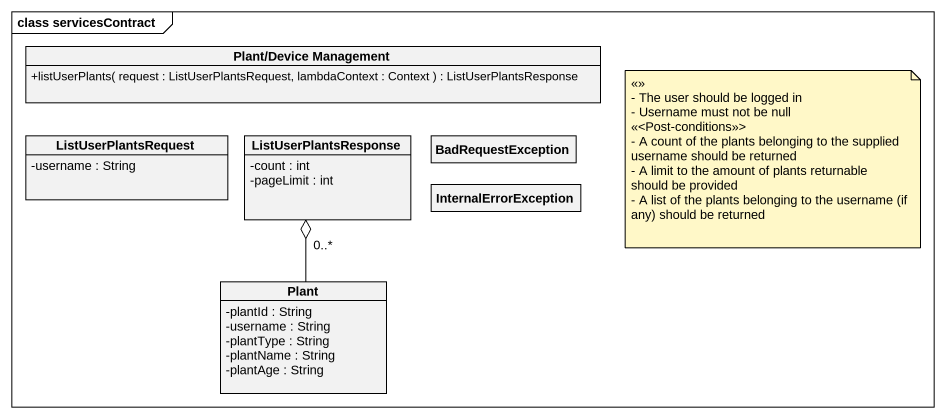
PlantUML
@startuml
mainframe class servicesContract
hide circle
hide empty members
skinparam classAttributeIconSize 0
class "Plant/Device Management" as Plant_Device_Management {
  +listUserPlants( request : ListUserPlantsRequest, lambdaContext : Context ) : ListUserPlantsResponse
}
class ListUserPlantsRequest {
  -username : String
}
class ListUserPlantsResponse {
  -count : int
  -pageLimit : int
}
class BadRequestException
class InternalErrorException
class Plant {
  -plantId : String
  -username : String
  -plantType : String
  -plantName : String
  -plantAge : String
}
ListUserPlantsResponse "0..*" o-- Plant
note as N1
  <<>>
  - The user should be logged in
  - Username must not be null
  <<<Post-conditions>>>
  - A count of the plants belonging to the supplied username should be returned
  - A limit to the amount of plants returnable should be provided
  - A list of the plants belonging to the username (if any) should be returned
end note
@enduml
